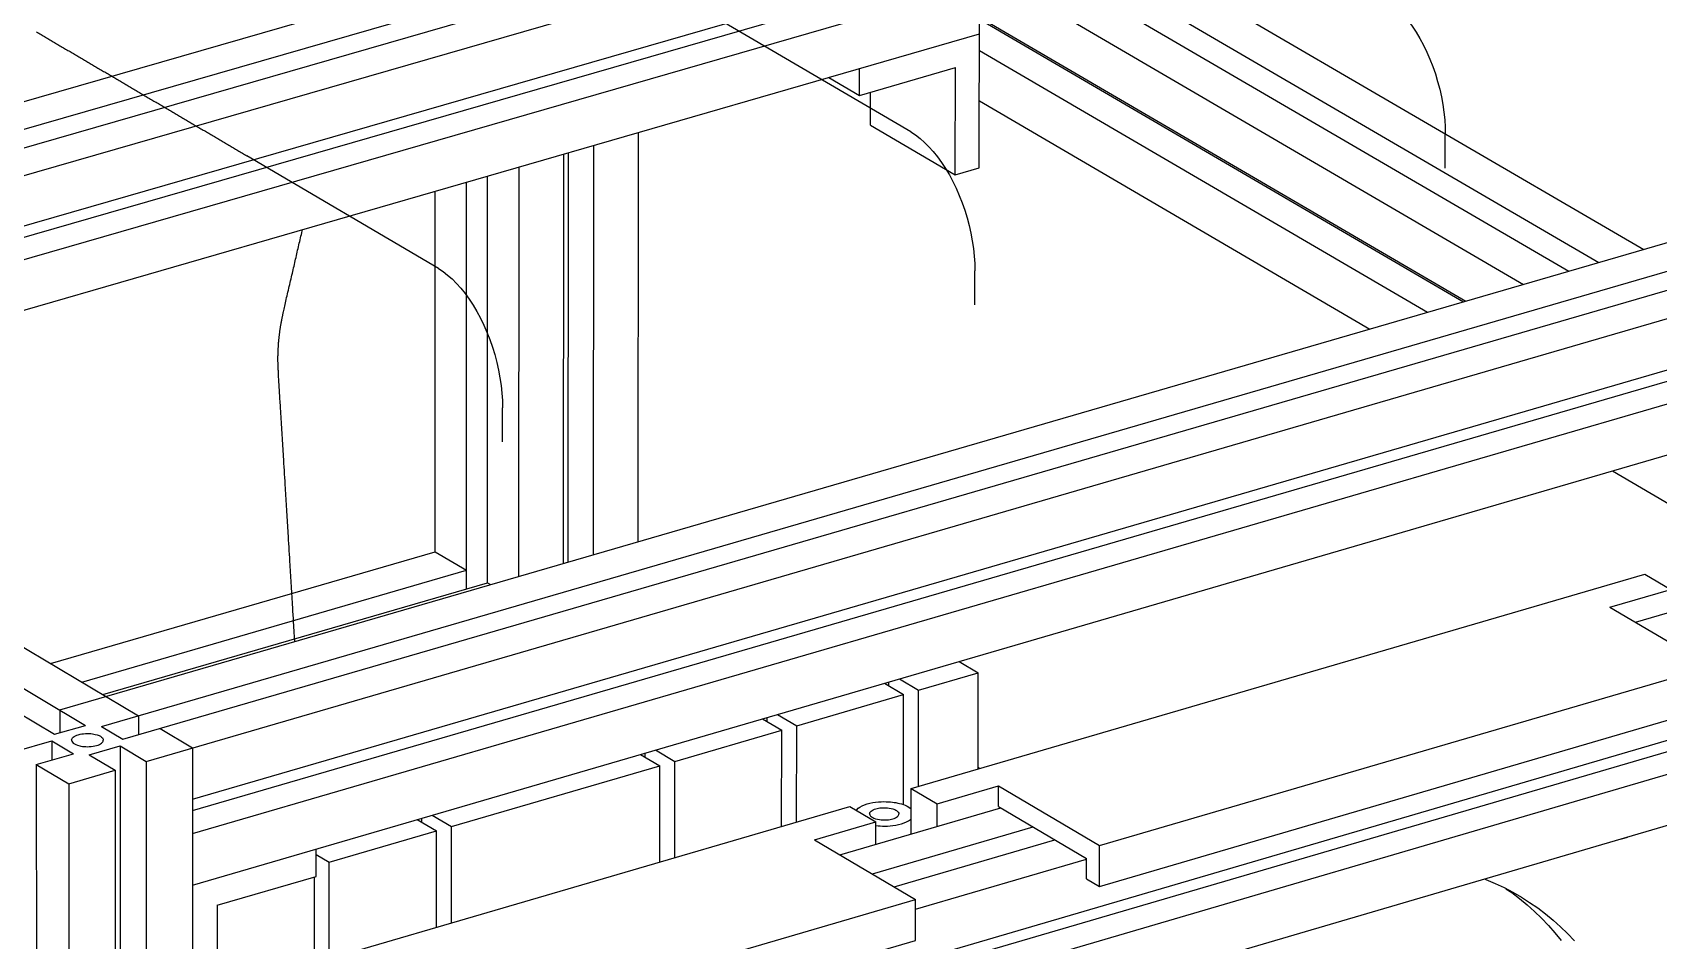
# Model space of a CAD drawing. Header units: millimetres. Extents: x -320 to 323, y -425 to 415.
# Drawn here: x -38.3 to 181.7, y 123.3 to 246.1 of the extents above; entities that cross this region are included whole.
import ezdxf

# ---------------------------------------------------------------- set-up
doc = ezdxf.new("R2010")
doc.units = ezdxf.units.MM
doc.layers.add('SKETCH', color=5, linetype='Continuous')
doc.layers.add('VISIBLE', color=7, linetype='Continuous')

msp = doc.modelspace()

# ---------------------------------------------------------------- linework, layer by layer
at = {"layer": 'SKETCH'}
for p, q in [((80.52, 232.68), (54.53, 247.9)), ((152.82, 227.77), (152.83, 232.33)), ((16.6, 214.19), (-9.34, 229.47)), ((89.17, 209.31), (89.17, 213.88)), ((25.26, 190.77), (25.26, 195.34))]:
    msp.add_line(p, q, dxfattribs=at)
at = {"layer": 'SKETCH', "flags": 128}
for points in [[(144.18, 251.09), (144.8, 250.7), (145.42, 250.23), (146.03, 249.7), (146.63, 249.11), (147.22, 248.46), (147.79, 247.75), (148.34, 246.99), (148.88, 246.18), (149.38, 245.33), (149.87, 244.43), (150.32, 243.5), (150.74, 242.54), (151.13, 241.55), (151.48, 240.54), (151.79, 239.52), (152.07, 238.48), (152.3, 237.44), (152.49, 236.4), (152.64, 235.36), (152.75, 234.33), (152.81, 233.32), (152.83, 232.33)], [(-37.79, 246.23), (-37.64, 246.14), (-37.49, 246.05), (-37.34, 245.96), (-37.18, 245.87), (-37.03, 245.78), (-36.88, 245.69), (-36.73, 245.6), (-36.58, 245.51), (-36.43, 245.43), (-36.28, 245.34), (-36.13, 245.25), (-35.98, 245.16), (-35.83, 245.07), (-35.67, 244.98), (-35.52, 244.89), (-35.37, 244.8), (-35.22, 244.71), (-35.07, 244.62), (-34.92, 244.54), (-34.77, 244.45), (-34.62, 244.36), (-34.47, 244.27), (-34.31, 244.18), (-34.16, 244.09), (-34.01, 244), (-33.86, 243.91), (-33.71, 243.82), (-33.56, 243.73), (-33.41, 243.65), (-33.26, 243.56), (-33.11, 243.47), (-32.95, 243.38), (-32.8, 243.29), (-32.65, 243.2), (-32.5, 243.11), (-32.35, 243.02), (-32.2, 242.93), (-32.05, 242.84), (-31.9, 242.76), (-31.74, 242.67), (-31.59, 242.58), (-31.44, 242.49), (-31.29, 242.4), (-31.14, 242.31), (-30.99, 242.22), (-30.84, 242.13), (-30.69, 242.04), (-30.53, 241.95), (-30.38, 241.86), (-30.23, 241.78), (-30.08, 241.69), (-29.93, 241.6), (-29.78, 241.51), (-29.63, 241.42), (-29.48, 241.33), (-29.33, 241.24), (-29.17, 241.15), (-29.02, 241.06), (-28.87, 240.97), (-28.72, 240.88), (-28.57, 240.8), (-28.42, 240.71), (-28.27, 240.62), (-28.12, 240.53), (-27.96, 240.44), (-27.81, 240.35), (-27.66, 240.26), (-27.51, 240.17), (-27.36, 240.08), (-27.21, 239.99), (-27.06, 239.9), (-26.91, 239.82), (-26.75, 239.73), (-26.6, 239.64), (-26.45, 239.55), (-26.3, 239.46), (-26.15, 239.37), (-26, 239.28), (-25.85, 239.19), (-25.7, 239.1), (-25.54, 239.01), (-25.39, 238.92), (-25.24, 238.84), (-25.09, 238.75), (-24.94, 238.66), (-24.79, 238.57), (-24.64, 238.48), (-24.48, 238.39), (-24.33, 238.3), (-24.18, 238.21), (-24.03, 238.12), (-23.88, 238.03), (-23.73, 237.94), (-23.58, 237.85), (-23.43, 237.77), (-23.27, 237.68), (-23.12, 237.59), (-22.97, 237.5), (-22.82, 237.41), (-22.67, 237.32), (-22.52, 237.23), (-22.37, 237.14), (-22.21, 237.05), (-22.06, 236.96), (-21.91, 236.87), (-21.76, 236.78), (-21.61, 236.7), (-21.46, 236.61), (-21.31, 236.52), (-21.16, 236.43), (-21, 236.34), (-20.85, 236.25), (-20.7, 236.16), (-20.55, 236.07), (-20.4, 235.98), (-20.25, 235.89), (-20.1, 235.8), (-19.94, 235.71), (-19.79, 235.63), (-19.64, 235.54), (-19.49, 235.45), (-19.34, 235.36), (-19.19, 235.27), (-19.04, 235.18), (-18.88, 235.09), (-18.73, 235), (-18.58, 234.91), (-18.43, 234.82), (-18.28, 234.73), (-18.13, 234.64), (-17.98, 234.55), (-17.82, 234.47), (-17.67, 234.38), (-17.52, 234.29), (-17.37, 234.2), (-17.22, 234.11), (-17.07, 234.02), (-16.91, 233.93), (-16.76, 233.84), (-16.61, 233.75), (-16.46, 233.66), (-16.31, 233.57), (-16.16, 233.48), (-16.01, 233.39), (-15.85, 233.31), (-15.7, 233.22), (-15.55, 233.13), (-15.4, 233.04), (-15.25, 232.95), (-15.1, 232.86), (-14.95, 232.77), (-14.79, 232.68), (-14.64, 232.59), (-14.49, 232.5), (-14.34, 232.41), (-14.19, 232.32), (-14.04, 232.23), (-13.89, 232.15), (-13.73, 232.06), (-13.58, 231.97), (-13.43, 231.88), (-13.28, 231.79), (-13.13, 231.7), (-12.98, 231.61), (-12.82, 231.52), (-12.67, 231.43), (-12.52, 231.34), (-12.37, 231.25), (-12.22, 231.16), (-12.07, 231.07), (-11.92, 230.99), (-11.76, 230.9), (-11.61, 230.81), (-11.46, 230.72), (-11.31, 230.63), (-11.16, 230.54), (-11.01, 230.45), (-10.85, 230.36), (-10.7, 230.27), (-10.55, 230.18), (-10.4, 230.09), (-10.25, 230), (-10.1, 229.91), (-9.94, 229.82), (-9.79, 229.73), (-9.64, 229.65), (-9.49, 229.56), (-9.34, 229.47)], [(80.52, 232.68), (81.14, 232.28), (81.75, 231.82), (82.36, 231.28), (82.96, 230.69), (83.55, 230.04), (84.12, 229.33), (84.68, 228.56), (85.21, 227.75), (85.72, 226.9), (86.2, 226), (86.65, 225.07), (87.07, 224.1), (87.46, 223.11), (87.81, 222.1), (88.13, 221.07), (88.4, 220.03), (88.64, 218.99), (88.83, 217.95), (88.98, 216.91), (89.09, 215.88), (89.15, 214.87), (89.17, 213.88)], [(-2.85, 163.73), (-2.85, 163.85), (-2.87, 164.09), (-2.88, 164.33), (-2.9, 164.57), (-2.91, 164.82), (-2.93, 165.06), (-2.94, 165.3), (-2.96, 165.54), (-2.97, 165.78), (-2.99, 166.02), (-3, 166.26), (-3.01, 166.5), (-3.03, 166.74), (-3.04, 166.98), (-3.06, 167.23), (-3.07, 167.47), (-3.09, 167.71), (-3.1, 167.95), (-3.12, 168.19), (-3.13, 168.43), (-3.15, 168.67), (-3.16, 168.91), (-3.18, 169.15), (-3.19, 169.4), (-3.21, 169.64), (-3.22, 169.88), (-3.24, 170.12), (-3.25, 170.36), (-3.26, 170.6), (-3.28, 170.84), (-3.29, 171.08), (-3.31, 171.32), (-3.32, 171.57), (-3.34, 171.81), (-3.35, 172.05), (-3.37, 172.29), (-3.38, 172.53), (-3.4, 172.77), (-3.41, 173.01), (-3.43, 173.25), (-3.44, 173.49), (-3.46, 173.74), (-3.47, 173.98), (-3.48, 174.22), (-3.5, 174.46), (-3.51, 174.7), (-3.53, 174.94), (-3.54, 175.18), (-3.56, 175.42), (-3.57, 175.66), (-3.59, 175.91), (-3.6, 176.15), (-3.62, 176.39), (-3.63, 176.63), (-3.65, 176.87), (-3.66, 177.11), (-3.68, 177.35), (-3.69, 177.59), (-3.7, 177.84), (-3.72, 178.08), (-3.73, 178.32), (-3.75, 178.56), (-3.76, 178.8), (-3.78, 179.04), (-3.79, 179.28), (-3.81, 179.52), (-3.82, 179.76), (-3.84, 180.01), (-3.85, 180.25), (-3.87, 180.49), (-3.88, 180.73), (-3.9, 180.97), (-3.91, 181.21), (-3.92, 181.45), (-3.94, 181.69), (-3.95, 181.94), (-3.97, 182.18), (-3.98, 182.42), (-4, 182.66), (-4.01, 182.9), (-4.03, 183.14), (-4.04, 183.38), (-4.06, 183.62), (-4.07, 183.87), (-4.09, 184.11), (-4.1, 184.35), (-4.12, 184.59), (-4.13, 184.83), (-4.14, 185.07), (-4.16, 185.31), (-4.17, 185.55), (-4.19, 185.79), (-4.2, 186.04), (-4.22, 186.28), (-4.23, 186.52), (-4.25, 186.76), (-4.26, 187), (-4.28, 187.24), (-4.29, 187.48), (-4.31, 187.72), (-4.32, 187.97), (-4.34, 188.21), (-4.35, 188.45), (-4.36, 188.69), (-4.38, 188.93), (-4.39, 189.17), (-4.41, 189.41), (-4.42, 189.65), (-4.44, 189.9), (-4.45, 190.14), (-4.47, 190.38), (-4.48, 190.62), (-4.5, 190.86), (-4.51, 191.1), (-4.53, 191.34), (-4.54, 191.59), (-4.56, 191.83), (-4.57, 192.07), (-4.58, 192.31), (-4.6, 192.55), (-4.61, 192.79), (-4.63, 193.03), (-4.64, 193.27), (-4.66, 193.52), (-4.67, 193.76), (-4.69, 194), (-4.7, 194.24), (-4.72, 194.48), (-4.73, 194.73), (-4.75, 194.97), (-4.76, 195.23), (-4.78, 195.48), (-4.8, 195.74), (-4.81, 196), (-4.83, 196.26), (-4.85, 196.52), (-4.86, 196.78), (-4.88, 197.05), (-4.9, 197.31), (-4.91, 197.56), (-4.93, 197.82), (-4.95, 198.07), (-4.96, 198.32), (-4.98, 198.56), (-4.99, 198.8), (-5.01, 199.04), (-5.02, 199.26), (-5.03, 199.48), (-5.04, 199.69), (-5.05, 199.9), (-5.06, 200.09), (-5.07, 200.27), (-5.07, 200.38), (-5.08, 200.48), (-5.08, 200.57), (-5.09, 200.67), (-5.09, 200.76), (-5.09, 200.85), (-5.1, 200.94), (-5.1, 201.02), (-5.1, 201.1), (-5.11, 201.18), (-5.11, 201.26), (-5.11, 201.34), (-5.11, 201.42), (-5.11, 201.5), (-5.12, 201.57), (-5.12, 201.65), (-5.12, 201.73), (-5.12, 201.8), (-5.12, 201.88), (-5.12, 201.96), (-5.12, 202.04), (-5.12, 202.12), (-5.12, 202.2), (-5.12, 202.28), (-5.12, 202.37), (-5.11, 202.45), (-5.11, 202.54), (-5.11, 202.62), (-5.11, 202.7), (-5.11, 202.79), (-5.1, 202.87), (-5.1, 202.96), (-5.1, 203.04), (-5.09, 203.12), (-5.09, 203.21), (-5.09, 203.29), (-5.08, 203.38), (-5.08, 203.46), (-5.07, 203.55), (-5.07, 203.63), (-5.06, 203.71), (-5.06, 203.8), (-5.05, 203.88), (-5.04, 203.97), (-5.04, 204.05), (-5.03, 204.14), (-5.03, 204.22), (-5.02, 204.3), (-5.01, 204.39), (-5, 204.47), (-5, 204.56), (-4.99, 204.64), (-4.98, 204.73), (-4.97, 204.81), (-4.96, 204.89), (-4.95, 204.98), (-4.94, 205.06), (-4.93, 205.15), (-4.92, 205.23), (-4.91, 205.32), (-4.9, 205.4), (-4.89, 205.49), (-4.88, 205.57), (-4.87, 205.65), (-4.86, 205.74), (-4.85, 205.82), (-4.84, 205.91), (-4.82, 205.99), (-4.81, 206.07), (-4.8, 206.16), (-4.79, 206.24), (-4.77, 206.33), (-4.76, 206.41), (-4.75, 206.49), (-4.73, 206.57), (-4.72, 206.65), (-4.71, 206.73), (-4.69, 206.81), (-4.68, 206.88), (-4.66, 206.96), (-4.65, 207.04), (-4.63, 207.11), (-4.62, 207.19), (-4.6, 207.27), (-4.59, 207.35), (-4.57, 207.43), (-4.56, 207.51), (-4.54, 207.59), (-4.52, 207.68), (-4.5, 207.77), (-4.48, 207.85), (-4.47, 207.95), (-4.45, 208.04), (-4.43, 208.14), (-4.4, 208.24), (-4.38, 208.34), (-4.34, 208.52), (-4.3, 208.71), (-4.26, 208.91), (-4.21, 209.12), (-4.16, 209.34), (-4.11, 209.56), (-4.06, 209.79), (-4, 210.03), (-3.95, 210.27), (-3.89, 210.51), (-3.83, 210.76), (-3.77, 211.01), (-3.71, 211.27), (-3.65, 211.53), (-3.59, 211.78), (-3.53, 212.04), (-3.47, 212.3), (-3.41, 212.56), (-3.35, 212.81), (-3.29, 213.07), (-3.23, 213.32), (-3.17, 213.57), (-3.12, 213.81), (-3.06, 214.05), (-3.01, 214.29), (-2.95, 214.53), (-2.9, 214.77), (-2.84, 215.01), (-2.79, 215.24), (-2.73, 215.48), (-2.68, 215.72), (-2.62, 215.96), (-2.57, 216.2), (-2.51, 216.43), (-2.46, 216.67), (-2.4, 216.91), (-2.35, 217.15), (-2.29, 217.39), (-2.24, 217.62), (-2.18, 217.86), (-2.12, 218.1), (-2.07, 218.34), (-2.01, 218.58), (-1.96, 218.82), (-1.9, 219.05), (-1.85, 219.29), (-1.8, 219.49)], [(16.6, 214.19), (17.22, 213.79), (17.83, 213.32), (18.44, 212.79), (19.04, 212.19), (19.63, 211.54), (20.2, 210.83), (20.75, 210.06), (21.28, 209.25), (21.79, 208.39), (22.27, 207.49), (22.72, 206.55), (23.15, 205.59), (23.53, 204.6), (23.89, 203.58), (24.2, 202.55), (24.48, 201.51), (24.71, 200.47), (24.91, 199.42), (25.06, 198.38), (25.17, 197.35), (25.24, 196.34), (25.26, 195.34)]]:
    msp.add_lwpolyline(points, dxfattribs=at)
at = {"layer": 'VISIBLE'}
for p, q in [((-296.78, 315.88), (-24, 153.7)), ((-306.31, 312.44), (-35.34, 151.18)), ((-302.16, 313.61), (-31.15, 152.39)), ((43.75, 296.02), (179.7, 216.79)), ((-123.24, 212.7), (78.38, 270.77)), ((-118.97, 210.16), (82.67, 268.27)), ((-116.12, 208.47), (85.54, 266.59)), ((-111.85, 205.93), (89.84, 264.09)), ((89.84, 263.86), (173.6, 215.02)), ((89.83, 260.32), (169.53, 213.84)), ((-104.1, 201.32), (89.83, 257.29)), ((87.23, 256.53), (163.42, 212.06)), ((-102.36, 200.29), (86.38, 254.76)), ((-98.94, 198.25), (89.82, 252.75)), ((-34.66, 154.48), (300.75, 251.98)), ((89.77, 227.84), (89.82, 252.75)), ((-29.02, 152.24), (303.95, 249.07)), ((-26.1, 150.5), (306.91, 247.37)), ((89.81, 248.22), (155.6, 209.79)), ((89.81, 247.94), (155.28, 209.69)), ((-91.21, 193.65), (89.8, 245.96)), ((-22.97, 147.52), (312.57, 245.17)), ((89.8, 245.96), (89.8, 245.96)), ((89.8, 243.69), (150.4, 208.28)), ((69.4, 240.06), (73.55, 237.63)), ((73.55, 237.63), (86.55, 241.39)), ((73.55, 237.63), (73.56, 241.26)), ((73.56, 241.26), (73.56, 241.26)), ((86.52, 226.9), (86.55, 241.39)), ((86.55, 241.39), (86.55, 241.39)), ((75.06, 233.61), (75.07, 238.07)), ((-16.69, 142.39), (306.37, 236.48)), ((89.79, 236.9), (142.6, 206.01)), ((-16.69, 140.85), (302.79, 233.92)), ((75.06, 233.61), (86.52, 226.9)), ((75.06, 233.61), (75.06, 233.61)), ((-16.68, 137.74), (306.34, 231.87)), ((43.63, 177.24), (43.68, 232.63)), ((33.53, 174.3), (33.57, 229.71)), ((34.16, 174.49), (34.21, 229.89)), ((37.57, 175.48), (37.62, 230.88)), ((23.21, 171.69), (23.24, 226.72)), ((27.47, 172.54), (27.5, 227.95)), ((86.52, 226.9), (89.77, 227.84)), ((89.77, 227.84), (89.77, 227.84)), ((-16.68, 130.78), (306.29, 224.97)), ((16.13, 175.88), (16.14, 224.67)), ((20.38, 170.87), (20.4, 225.9)), ((-16.67, 91.93), (306.02, 186.43)), ((175.43, 186.81), (192.82, 176.64)), ((-16.67, 90.42), (302.44, 183.89)), ((-16.66, 87.3), (305.98, 181.83)), ((-35.9, 160.77), (16.13, 175.88)), ((-16.66, 80.36), (305.93, 174.95)), ((16.13, 175.88), (20.38, 173.37)), ((-31.65, 158.25), (20.38, 173.37)), ((-28.82, 156.57), (23.21, 171.69)), ((23.21, 171.69), (23.65, 171.43)), ((80.57, 143.85), (179.83, 172.84)), ((178.56, 166.34), (200.14, 172.65)), ((179.83, 172.84), (179.83, 172.84)), ((179.83, 172.84), (183.35, 170.78)), ((175.1, 168.37), (183.35, 170.78)), ((175.1, 168.37), (175.1, 168.37)), ((175.1, 168.37), (188.8, 160.34)), ((87.03, 161.03), (89.62, 159.5)), ((78.97, 158.67), (81.56, 157.14)), ((81.56, 157.14), (89.62, 159.5)), ((89.6, 146.49), (89.62, 159.5)), ((106.04, 136.13), (188.8, 160.34)), ((-28.38, 156.3), (-28.38, 156.3)), ((65.07, 152.34), (79.53, 156.55)), ((76.94, 158.08), (79.53, 156.55)), ((77.55, 157.72), (77.55, 158.26)), ((79.5, 141.66), (79.53, 156.55)), ((81.53, 144.13), (81.56, 157.14)), ((-34.66, 154.48), (-34.66, 151.38)), ((106.03, 130.58), (188.78, 154.81)), ((-35.34, 151.18), (-31.15, 152.39)), ((-31.15, 152.39), (-31.15, 152.39)), ((-29.02, 152.24), (-29.02, 152.24)), ((-29.02, 152.24), (-26.1, 150.5)), ((-24, 153.7), (-24, 151.11)), ((-21.08, 151.96), (-21.08, 151.96)), ((-21.08, 151.96), (-16.69, 149.35)), ((60.45, 153.28), (63.04, 151.74)), ((61.07, 152.91), (61.07, 153.46)), ((62.48, 153.87), (65.07, 152.34)), ((65.05, 139.32), (65.07, 152.34)), ((-40.75, 148.83), (-35.72, 150.29)), ((-35.72, 150.29), (-35.72, 147.7)), ((-35.72, 150.29), (-32.8, 148.55)), ((-35.34, 151.18), (-35.34, 151.18)), ((-33.05, 150.42), (-33.03, 150.51)), ((-33.05, 150.42), (-33.05, 150.42)), ((-33.05, 150.42), (-33.05, 150.34)), ((-33.05, 150.34), (-33.03, 150.25)), ((-33.03, 150.51), (-32.99, 150.61)), ((-33.03, 150.25), (-32.94, 150.11)), ((-32.99, 150.61), (-32.92, 150.7)), ((-32.94, 150.11), (-32.82, 149.98)), ((-32.92, 150.7), (-32.82, 150.8)), ((-32.82, 150.8), (-32.69, 150.89)), ((-32.82, 149.98), (-32.67, 149.88)), ((-32.69, 150.89), (-32.53, 150.98)), ((-32.67, 149.88), (-32.49, 149.79)), ((-32.53, 150.98), (-32.35, 151.06)), ((-32.53, 150.98), (-32.35, 151.06)), ((-32.49, 149.79), (-32.25, 149.7)), ((-32.35, 151.06), (-32.14, 151.12)), ((-32.35, 151.06), (-32.14, 151.12)), ((-32.25, 149.7), (-31.95, 149.61)), ((-32.14, 151.12), (-31.91, 151.18)), ((-31.95, 149.61), (-31.78, 149.58)), ((-31.91, 151.18), (-31.67, 151.23)), ((-31.67, 151.23), (-31.42, 151.26)), ((-31.42, 151.26), (-31.17, 151.28)), ((-31.17, 151.28), (-30.92, 151.29)), ((-30.92, 151.29), (-30.68, 151.28)), ((-30.68, 151.28), (-30.45, 151.27)), ((-30.66, 148.39), (-26.48, 149.61)), ((-30.45, 151.27), (-30.24, 151.24)), ((-30.24, 151.24), (-30.04, 151.21)), ((-30.15, 149.56), (-29.91, 149.61)), ((-30.04, 151.21), (-29.87, 151.17)), ((-29.91, 149.61), (-29.68, 149.66)), ((-29.91, 149.61), (-29.68, 149.66)), ((-29.87, 151.17), (-29.57, 151.09)), ((-29.68, 149.66), (-29.47, 149.73)), ((-29.57, 151.09), (-29.33, 151)), ((-29.47, 149.73), (-29.29, 149.81)), ((-29.47, 149.73), (-29.29, 149.81)), ((-29.33, 151), (-29.15, 150.91)), ((-29.29, 149.81), (-29.13, 149.9)), ((-29.15, 150.91), (-29, 150.8)), ((-29.13, 149.9), (-29, 149.99)), ((-29, 150.8), (-28.88, 150.68)), ((-29, 149.99), (-28.9, 150.08)), ((-28.9, 150.08), (-28.83, 150.18)), ((-28.88, 150.68), (-28.79, 150.53)), ((-28.83, 150.18), (-28.79, 150.27)), ((-28.79, 150.53), (-28.77, 150.45)), ((-28.79, 150.27), (-28.77, 150.37)), ((-28.77, 150.45), (-28.77, 150.37)), ((-28.77, 150.37), (-28.77, 150.37)), ((-26.48, 149.61), (-26.13, -419.57)), ((-26.48, 149.61), (-22.97, 147.52)), ((-26.1, 150.5), (-26.1, 150.5)), ((48.57, 147.52), (63.04, 151.74)), ((63.03, 138.73), (63.04, 151.74)), ((-37.82, 147.09), (-32.8, 148.55)), ((-32.8, 148.55), (-32.8, 148.55)), ((-31.78, 149.58), (-31.58, 149.55)), ((-31.58, 149.55), (-31.37, 149.52)), ((-31.37, 149.52), (-31.14, 149.51)), ((-31.14, 149.51), (-30.9, 149.5)), ((-30.9, 149.5), (-30.65, 149.51)), ((-30.66, 148.39), (-30.66, 148.39)), ((-30.66, 148.39), (-27.16, 146.31)), ((-30.65, 149.51), (-30.4, 149.53)), ((-30.65, 149.51), (-30.4, 149.53)), ((-30.4, 149.53), (-30.15, 149.56)), ((-30.4, 149.53), (-30.15, 149.56)), ((-22.97, 147.52), (-22.66, -421.76)), ((-16.69, 149.35), (-16.47, -419.84)), ((43.95, 148.46), (46.54, 146.93)), ((44.57, 148.1), (44.57, 148.64)), ((45.98, 149.06), (48.57, 147.52)), ((48.56, 134.5), (48.57, 147.52)), ((-37.82, 147.09), (-37.32, -422.21)), ((-37.82, 147.09), (-33.44, 144.48)), ((-33.44, 144.48), (-27.16, 146.31)), ((-27.16, 146.31), (-26.8, -423.03)), ((18.35, 138.71), (46.54, 146.93)), ((46.53, 133.91), (46.54, 146.93)), ((89.6, 146.72), (89.86, 146.56)), ((-33.44, 144.48), (-33, -424.95)), ((80.56, 137.7), (80.57, 143.85)), ((80.57, 143.85), (84.08, 141.77)), ((84.08, 141.77), (92.38, 144.2)), ((92.37, 141.43), (92.38, 144.2)), ((92.38, 144.2), (106.04, 136.13)), ((-16.69, 142.39), (-16.69, 142.39)), ((-13.33, 116.42), (72.27, 141.43)), ((70.92, 134.88), (92.68, 141.24)), ((72.27, 141.43), (72.27, 141.43)), ((72.27, 141.43), (75.78, 139.35)), ((73.13, 140.91), (73.18, 140.98)), ((73.13, 140.91), (73.18, 140.98)), ((73.18, 140.98), (73.37, 141.17)), ((73.18, 140.98), (73.37, 141.17)), ((73.37, 141.17), (73.62, 141.34)), ((73.37, 141.17), (73.62, 141.34)), ((73.62, 141.34), (73.92, 141.5)), ((73.92, 141.5), (74.25, 141.64)), ((74.25, 141.64), (74.6, 141.76)), ((74.6, 141.76), (74.98, 141.86)), ((74.98, 141.86), (75.36, 141.94)), ((75.14, 140.79), (75.27, 140.88)), ((75.27, 140.88), (75.42, 140.96)), ((75.36, 141.94), (75.74, 142)), ((75.42, 140.96), (75.58, 141.03)), ((75.58, 141.03), (75.76, 141.09)), ((75.74, 142), (76.12, 142.04)), ((75.76, 141.09), (75.95, 141.14)), ((75.95, 141.14), (76.14, 141.18)), ((76.12, 142.04), (76.48, 142.06)), ((76.14, 141.18), (76.33, 141.21)), ((76.33, 141.21), (76.52, 141.23)), ((76.48, 142.06), (76.83, 142.07)), ((76.52, 141.23), (76.7, 141.24)), ((76.7, 141.24), (77.03, 141.24)), ((76.83, 142.07), (77.15, 142.06)), ((77.03, 141.24), (77.33, 141.22)), ((77.15, 142.06), (77.46, 142.05)), ((77.33, 141.22), (77.58, 141.19)), ((77.46, 142.05), (77.74, 142.03)), ((77.58, 141.19), (77.83, 141.15)), ((77.74, 142.03), (78.01, 142)), ((77.83, 141.15), (78.08, 141.08)), ((78.01, 142), (78.25, 141.97)), ((78.08, 141.08), (78.34, 140.99)), ((78.25, 141.97), (78.49, 141.93)), ((78.34, 140.99), (78.46, 140.93)), ((78.46, 140.93), (78.57, 140.87)), ((78.49, 141.93), (78.74, 141.88)), ((78.57, 140.87), (78.68, 140.8)), ((78.74, 141.88), (78.99, 141.82)), ((78.99, 141.82), (79.25, 141.75)), ((79.25, 141.75), (79.5, 141.67)), ((79.5, 141.67), (79.76, 141.57)), ((79.76, 141.57), (80, 141.45)), ((80, 141.45), (80.23, 141.32)), ((80.23, 141.32), (80.44, 141.18)), ((80.44, 141.18), (80.56, 141.06)), ((84.07, 138.73), (84.08, 141.77)), ((92.37, 141.43), (104.27, 134.39)), ((92.37, 141.43), (92.37, 141.43)), ((13.73, 139.65), (16.31, 138.11)), ((14.35, 139.28), (14.35, 139.83)), ((15.76, 140.24), (18.35, 138.71)), ((18.34, 125.67), (18.35, 138.71)), ((67.47, 136.92), (75.78, 139.35)), ((74.93, 140.4), (74.94, 140.5)), ((74.93, 140.4), (74.93, 140.4)), ((74.93, 140.4), (74.95, 140.3)), ((74.94, 140.5), (74.98, 140.6)), ((74.95, 140.3), (75, 140.2)), ((74.98, 140.6), (75.05, 140.7)), ((75, 140.2), (75.07, 140.12)), ((75.05, 140.7), (75.14, 140.79)), ((75.07, 140.12), (75.16, 140.04)), ((75.16, 140.04), (75.26, 139.96)), ((75.26, 139.96), (75.37, 139.9)), ((75.31, 132.28), (97.08, 138.64)), ((75.37, 139.9), (75.5, 139.84)), ((75.5, 139.84), (75.75, 139.75)), ((75.75, 139.75), (76.01, 139.68)), ((75.77, 136.3), (75.78, 139.35)), ((75.78, 138.83), (75.82, 138.83)), ((75.82, 138.83), (76.09, 138.8)), ((76.01, 139.68), (76.25, 139.64)), ((76.09, 138.8), (76.37, 138.78)), ((76.25, 139.64), (76.5, 139.61)), ((76.37, 138.78), (76.68, 138.77)), ((76.5, 139.61), (76.8, 139.59)), ((76.68, 138.77), (77.01, 138.76)), ((76.8, 139.59), (77.13, 139.59)), ((77.01, 138.76), (77.35, 138.77)), ((77.13, 139.59), (77.32, 139.6)), ((77.32, 139.6), (77.5, 139.62)), ((77.35, 138.77), (77.72, 138.79)), ((77.5, 139.62), (77.69, 139.65)), ((77.69, 139.65), (77.89, 139.69)), ((77.72, 138.79), (78.09, 138.83)), ((77.89, 139.69), (78.07, 139.74)), ((78.07, 139.74), (78.25, 139.8)), ((78.09, 138.83), (78.47, 138.89)), ((78.25, 139.8), (78.42, 139.87)), ((78.25, 139.8), (78.42, 139.87)), ((78.42, 139.87), (78.56, 139.95)), ((78.42, 139.87), (78.56, 139.95)), ((78.47, 138.89), (78.85, 138.97)), ((78.56, 139.95), (78.69, 140.04)), ((78.56, 139.95), (78.69, 140.04)), ((78.68, 140.8), (78.76, 140.71)), ((78.69, 140.04), (78.79, 140.13)), ((78.76, 140.71), (78.83, 140.63)), ((78.79, 140.13), (78.85, 140.23)), ((78.79, 140.13), (78.85, 140.23)), ((78.83, 140.63), (78.88, 140.53)), ((78.85, 140.23), (78.89, 140.33)), ((78.85, 140.23), (78.89, 140.33)), ((78.85, 138.97), (79.23, 139.07)), ((78.88, 140.53), (78.9, 140.43)), ((78.89, 140.33), (78.9, 140.43)), ((78.89, 140.33), (78.9, 140.43)), ((78.9, 140.43), (78.9, 140.43)), ((79.23, 139.07), (79.59, 139.19)), ((79.59, 139.19), (79.92, 139.33)), ((79.92, 139.33), (80.21, 139.49)), ((80.21, 139.49), (80.46, 139.66)), ((80.46, 139.66), (80.56, 139.76)), ((-16.68, 137.74), (-16.68, 137.74)), ((1.8, 133.88), (16.31, 138.11)), ((16.31, 125.08), (16.31, 138.11)), ((67.47, 136.92), (67.47, 136.92)), ((67.47, 136.92), (81.13, 128.84)), ((78.24, 130.54), (100.01, 136.91)), ((176.59, 137.02), (176.65, 137.03)), ((176.65, 137.03), (177.01, 137.11)), ((177.01, 137.11), (177.36, 137.23)), ((177.36, 137.23), (177.47, 137.28)), ((0.04, 131.95), (0.04, 135.66)), ((0.04, 135.66), (0.04, 135.66)), ((0.04, 134.92), (1.8, 133.88)), ((81.13, 127.5), (104.27, 134.27)), ((104.27, 131.62), (104.27, 134.39)), ((104.27, 134.39), (104.27, 134.39)), ((106.03, 130.58), (106.04, 136.13)), ((1.8, 120.84), (1.8, 133.88)), ((-16.68, 130.78), (-16.68, 130.78)), ((-13.33, 128.05), (0.04, 131.95)), ((-0.24, 131.87), (-0.24, 120.25)), ((0.04, 131.95), (0.04, 131.95)), ((104.27, 131.62), (106.03, 130.58)), ((104.27, 131.62), (104.27, 131.62)), ((158.1, 131.6), (158.33, 131.51)), ((158.33, 131.51), (159.56, 131)), ((159.56, 131), (160.78, 130.43)), ((160.78, 130.43), (161.96, 129.82)), ((161.04, 130.29), (161.82, 129.76)), ((161.96, 129.82), (163.12, 129.15)), ((-13.33, 128.05), (-13.33, 113.21)), ((-13.33, 128.05), (-13.33, 128.05)), ((-2.2, 104.45), (81.13, 128.84)), ((81.12, 123.29), (81.13, 128.84)), ((161.82, 129.76), (162.88, 128.95)), ((162.88, 128.95), (163.91, 128.11)), ((163.12, 129.15), (164.24, 128.44)), ((163.12, 129.15), (163.12, 129.15)), ((163.91, 128.11), (164.9, 127.22)), ((164.24, 128.44), (165.34, 127.68)), ((165.34, 127.68), (166.4, 126.88)), ((164.9, 127.22), (165.86, 126.29)), ((165.86, 126.29), (166.77, 125.32)), ((166.4, 126.88), (167.43, 126.03)), ((167.43, 126.03), (168.42, 125.14)), ((-2.2, 98.9), (81.12, 123.29)), ((81.12, 123.29), (81.12, 123.29)), ((166.77, 125.32), (167.65, 124.32)), ((167.65, 124.32), (168.49, 123.28)), ((168.42, 125.14), (169.38, 124.22)), ((169.38, 124.22), (170.29, 123.25))]:
    msp.add_line(p, q, dxfattribs=at)

doc.saveas('drawing.dxf')
